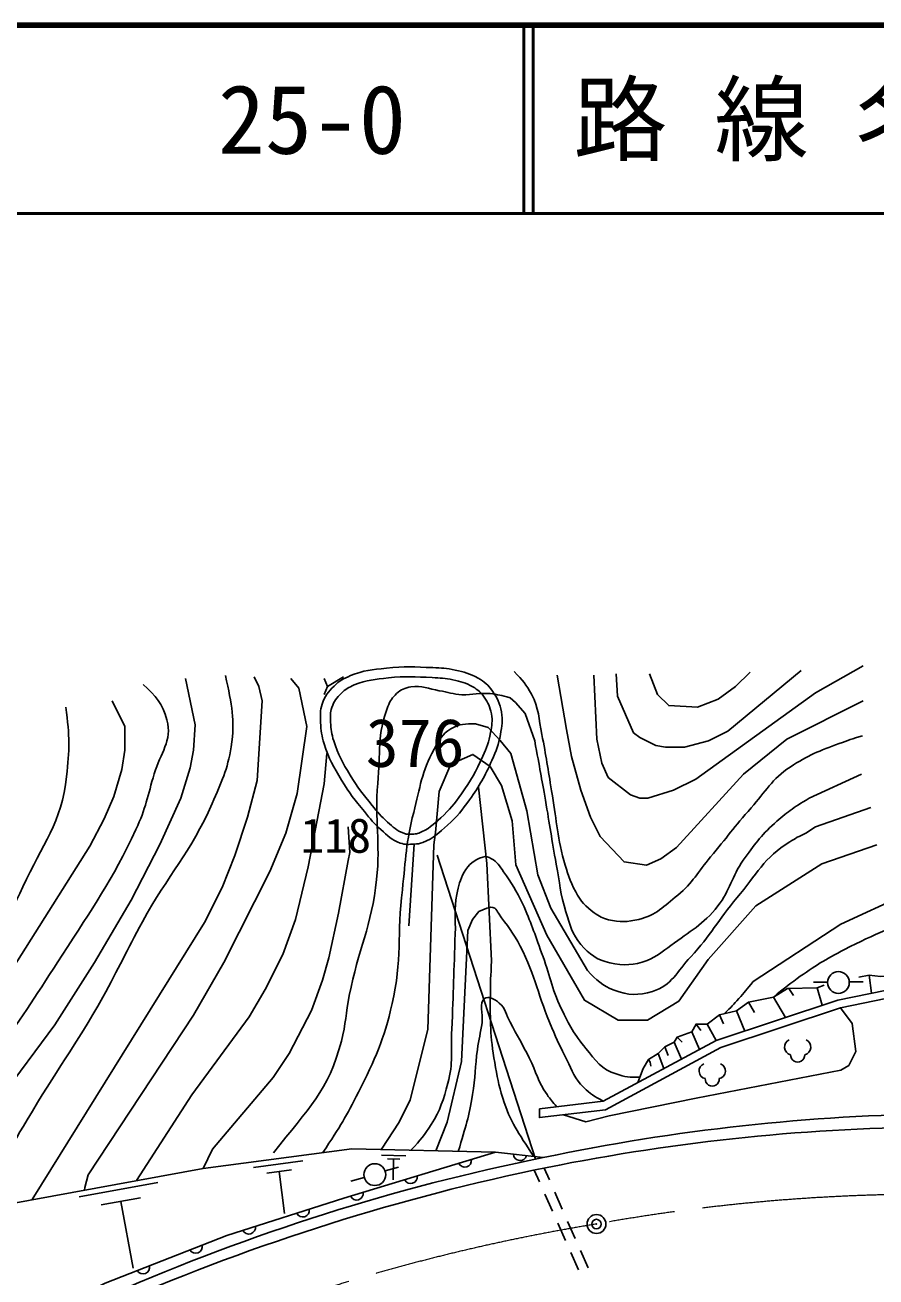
# Model space of a CAD drawing. Units: millimetres, scale not verified. Extents: x 40000 to 680000, y 20000 to 380000.
# Drawn here: x 151274 to 196452, y 313571 to 380000 of the extents above; entities that cross this region are included whole.
import ezdxf
from ezdxf.enums import TextEntityAlignment as Align

# ---------------------------------------------------------------- set-up
doc = ezdxf.new("R2010")
doc.units = ezdxf.units.MM
doc.header["$LTSCALE"] = 1000
doc.header["$PDMODE"] = 32
doc.header["$PDSIZE"] = 500
doc.linetypes.add('CHAIN', pattern=[18.5, 12, -1.5, 3.5, -1.5])
for name, color, linetype, lineweight in [('M-BGD', 7, 'Continuous', 25), ('M-BMK', 2, 'CHAIN', 13), ('M-BMK-SRVR', 3, 'Continuous', 25), ('M-STR-STRC', 7, 'Continuous', 25), ('M-TTL', 2, 'Continuous', 140), ('M-TTL-LINE', 7, 'Continuous', 50)]:
    doc.layers.add(name, color=color, linetype=linetype, lineweight=lineweight)
doc.layers.add('M-TTL-TXT', color=7, linetype='Continuous')
doc.styles.add('ＭＳ ゴシック', font='')
doc.styles.get('ＭＳ ゴシック').set_extended_font_data('MS Gothic')

msp = doc.modelspace()

# ---------------------------------------------------------------- linework, layer by layer
at = {"layer": 'M-BGD'}
for p, q in [((167158, 345327), (167328, 344904)), ((167328, 344904), (167158, 344481)), ((168174, 345412), (167328, 344904)), ((177023, 344303), (177318, 344057)), ((177318, 344057), (177826, 343465)), ((177826, 343465), (178334, 342025)), ((176505, 342037), (177064, 341348)), ((167297, 341339), (167158, 339739)), ((177064, 341348), (177911, 338300)), ((192897, 338977), (195691, 340247)), ((167158, 339739), (166312, 335337)), ((175794, 335506), (175350, 339565)), ((177911, 338300), (178504, 334913)), ((193236, 337453), (196184, 338486)), ((192728, 337115), (193236, 337453)), ((176048, 330341), (175794, 335506)), ((166312, 335337), (165634, 332543)), ((178504, 334913), (179181, 333135)), ((198993, 334321), (194590, 332289)), ((179181, 333135), (181128, 329833)), ((165634, 332543), (164957, 330680)), ((194590, 332289), (189934, 329241)), ((164957, 330680), (164026, 328817)), ((196098, 329587), (196218, 328632)), ((191830, 328873), (192070, 328511)), ((193129, 329205), (193867, 329205)), ((193332, 328914), (193604, 327995)), ((195041, 329235), (195773, 329235)), ((164026, 328817), (163179, 327378)), ((191010, 328426), (191656, 327345)), ((189047, 327696), (189489, 326622)), ((189677, 328154), (190006, 327608)), ((163179, 327378), (160131, 323229)), ((186897, 326993), (187154, 326648)), ((187484, 326993), (187972, 326116)), ((188144, 327481), (188358, 327006)), ((185894, 326291), (186157, 326035)), ((186667, 326578), (187084, 325642)), ((185234, 325775), (185421, 325328)), ((185736, 326033), (186134, 325135)), ((184890, 325431), (185189, 324630)), ((160131, 323229), (157191, 318688)), ((163402, 319383), (166024, 319727)), ((170199, 320033), (171497, 320003)), ((170519, 319831), (171168, 319816)), ((170843, 319823), (170818, 318720)), ((164109, 319076), (165420, 319248)), ((164765, 319162), (165057, 316934)), ((170397, 319195), (171102, 319392)), ((178311, 319241), (178588, 318612)), ((178836, 319350), (179113, 318720)), ((154154, 317827), (158332, 318592)), ((168563, 318652), (169274, 318850)), ((155313, 317391), (157402, 317774)), ((156358, 317583), (157008, 314031)), ((178871, 317972), (179276, 317057)), ((179395, 318079), (179797, 317164)), ((179558, 316417), (179963, 315502)), ((180079, 316523), (180481, 315608)), ((180763, 314967), (181165, 314051)), ((180246, 314862), (180650, 313947))]:
    msp.add_line(p, q, dxfattribs=at)
for points in [[(179520, 345497), (180028, 342618), (180282, 341179), (180790, 339401), (181298, 337961), (181806, 336945), (183076, 335591), (184261, 335421), (185023, 335760), (185870, 336353), (189426, 340247), (191712, 342110), (195776, 344142)], [(195776, 346005), (193236, 344565), (186886, 339993), (185700, 339401), (184346, 338977), (183922, 338977), (183414, 339147), (182229, 340078), (181890, 340840), (181636, 342110), (181467, 345497)], [(192474, 345751), (188579, 342533), (187563, 342025), (186293, 341687), (185277, 341687), (184769, 341771), (183922, 342195), (183584, 342449), (182737, 344396), (182652, 345581)], [(189764, 345666), (189002, 344904), (188071, 344227), (186970, 343803), (185446, 343888), (184854, 344481), (184430, 345581)], [(159792, 345327), (160300, 342872), (160216, 341517), (160046, 340586), (159538, 338977), (158438, 336522), (156914, 333559), (154966, 330257), (152850, 326955), (149971, 323060), (147008, 319081), (145332, 316516)], [(163433, 345412), (163687, 344904), (163856, 344142), (163602, 339909), (163094, 337961), (162417, 335929), (161740, 334236), (160808, 332373), (151654, 317674)], [(165380, 345327), (165804, 344819), (166227, 342787), (165719, 339231), (165126, 337115), (164280, 335083), (161824, 330257), (160216, 327463), (154628, 318996), (154458, 318319), (154429, 318182)], [(155898, 344142), (156575, 342787), (156575, 341517), (156406, 340501), (155982, 339062), (155474, 337877), (154712, 336437), (145992, 322637), (144383, 320351), (142436, 318065), (138724, 315306)], [(175190, 342920), (175864, 342718), (176505, 342037)], [(173065, 337154), (173265, 339325), (173889, 340786), (175050, 341302), (175974, 340657), (176576, 339647), (177135, 337777), (177329, 335433), (178984, 331714), (180983, 328253), (182768, 327200), (184316, 327200), (185992, 328210), (187540, 330424), (190077, 333262), (193581, 335498), (196505, 336508)], [(168428, 337453), (168513, 336099), (168428, 335675), (167920, 332881), (167412, 330511), (167074, 329325), (166481, 327717), (165296, 325431), (164449, 324161), (161232, 320351), (160724, 319335)], [(170206, 320351), (171138, 321790), (171730, 322975), (172662, 326701), (172975, 336506), (173065, 337154)], [(175794, 333135), (175371, 332966), (175032, 332543), (174778, 331950), (174440, 325007), (173678, 321790), (173085, 320266)], [(194421, 328267), (204661, 330345), (222928, 330725), (226947, 329952), (235110, 327539), (243601, 323945), (254910, 314966), (265976, 303182)], [(194567, 327859), (204707, 329930), (222892, 330307), (226849, 329547), (234969, 327146), (243387, 323583), (254627, 314659), (265695, 302873)], [(195539, 329473), (196098, 329587), (196686, 329516), (198363, 329602), (198970, 329190)], [(183812, 323895), (184088, 324628), (184374, 325116), (184890, 325431), (185234, 325775), (185736, 326033), (185894, 326291), (186667, 326578), (186897, 326993), (187484, 326993), (188144, 327481), (189047, 327696), (189677, 328154), (191010, 328426), (191755, 328871), (193332, 328914), (193705, 329057)], [(194421, 328267), (187972, 326116), (181965, 322908), (178581, 322488)], [(178581, 322488), (178581, 322030), (182092, 322446), (188213, 325753), (194567, 327859), (195182, 327017), (195375, 325542), (195006, 324788), (194585, 324542), (186914, 323067), (182280, 322120), (181051, 321804), (179866, 322182)], [(184374, 325116), (184456, 324974), (184495, 324754)], [(176252, 320193), (168625, 320370), (160724, 319335), (137732, 315125), (134700, 317769), (133969, 318657), (127470, 324684), (124402, 313831), (124800, 312738), (121995, 304741), (122511, 303096), (122088, 300591)], [(125568, 297749), (127512, 299485), (134361, 302973), (155531, 313242), (161982, 315769), (168195, 317744), (176252, 320193), (178780, 319903)]]:
    msp.add_lwpolyline(points, dxfattribs=at)
for centre in [(194457, 329197), (169844, 319001)]:
    msp.add_circle(centre, 579, dxfattribs=at)
for centre, radius, start, end in [((192013, 325772), 419, 113.44836, 257.2818), ((192575, 325772), 419, 282.7182, 66.55164), ((187477, 324504), 419, 113.44836, 257.2818), ((188039, 324504), 419, 282.7182, 66.55164), ((192294, 325341), 374, 176.52859, 3.47141), ((187758, 324073), 374, 176.52859, 3.47141), ((201195, 213326), 108909, 90.58823, 101.877), ((200641, 211912), 109629, 90.27647, 101.38752), ((200880, 210351), 111759, 101.40513, 113.71021), ((174619, 319753), 354, 205.70257, 8.10775), ((177560, 320098), 354, 182.26078, 344.66596), ((202156, 206224), 115505, 101.5674, 113.40047), ((171749, 318881), 354, 205.70257, 8.10775), ((168879, 318008), 354, 205.70257, 8.10775), ((166016, 317108), 354, 206.42749, 8.83267), ((163157, 316200), 354, 206.42749, 8.83267), ((160333, 315182), 354, 210.19448, 12.59966), ((157540, 314087), 354, 210.19448, 12.59966)]:
    msp.add_arc(centre, radius, start, end, dxfattribs=at)
for points, knots in [([(148637, 317122), (149938, 319445), (150288, 320052), (151383, 321908), (152901, 324484), (153940, 325814), (155403, 328422), (156266, 329962), (156663, 330872), (157510, 332421), (158875, 334918), (160078, 336087), (161207, 338698), (161700, 339837), (162030, 340482), (162218, 341708), (162442, 343174), (162253, 343880), (161917, 345492)], [0, 0, 0, 0, 1, 1, 1, 2, 2, 2, 3, 3, 3, 4, 4, 4, 5, 5, 5, 6, 6, 6, 6]), ([(195742, 342285), (195154, 342117), (194982, 342052), (194504, 341876), (193447, 341489), (192842, 341252), (191903, 340630), (190923, 339980), (190598, 339338), (189818, 338458), (188943, 337472), (188518, 336864), (187668, 335857), (186996, 335061), (186737, 334491), (185927, 333836), (185188, 333238), (184788, 332764), (183863, 332546), (183250, 332402), (182866, 332393), (182250, 332525), (181931, 332593), (181763, 332698), (181498, 332890), (181026, 333232), (180779, 333491), (180509, 334008), (180190, 334621), (180069, 334997), (179886, 335663), (179496, 337080), (179488, 337921), (179233, 339368), (179028, 340536), (178950, 341198), (178708, 342359), (178533, 343200), (178580, 343739), (178163, 344490), (177876, 345006), (177707, 345225), (177246, 345694)], [0, 0, 0, 0, 1, 1, 1, 2, 2, 2, 3, 3, 3, 4, 4, 4, 5, 5, 5, 6, 6, 6, 7, 7, 7, 8, 8, 8, 9, 9, 9, 10, 10, 10, 11, 11, 11, 12, 12, 12, 13, 13, 13, 14, 14, 14, 14]), ([(142703, 316035), (144622, 318445), (145120, 319110), (146621, 321117), (149335, 324748), (150796, 326833), (153247, 330646), (154882, 333190), (155882, 334584), (157165, 337322), (157680, 338420), (157790, 339109), (158133, 340272), (158457, 341371), (159106, 342019), (158810, 343126), (158581, 343982), (158203, 344413), (157552, 345013)], [0, 0, 0, 0, 1, 1, 1, 2, 2, 2, 3, 3, 3, 4, 4, 4, 5, 5, 5, 6, 6, 6, 6]), ([(164460, 320154), (166333, 322545), (167401, 323459), (168072, 326088), (168309, 327017), (168307, 327565), (168491, 328506), (168964, 330932), (169681, 332208), (169942, 334666), (170153, 336645), (169823, 337779), (170007, 339761), (170155, 341364), (169951, 342352), (170544, 343849), (170661, 344145), (170768, 344308), (171003, 344523), (171245, 344744), (171439, 344825), (171762, 344881), (172347, 344982), (172681, 344769), (173267, 344680), (173740, 344609), (173994, 344490), (174471, 344465), (175053, 344435), (175383, 344588), (175962, 344523), (176383, 344475), (176551, 344439), (177023, 344303)], [0, 0, 0, 0, 1, 1, 1, 2, 2, 2, 3, 3, 3, 4, 4, 4, 5, 5, 5, 6, 6, 6, 7, 7, 7, 8, 8, 8, 9, 9, 9, 10, 10, 10, 11, 11, 11, 11]), ([(136141, 316512), (136619, 316833), (136751, 316957), (137134, 317254), (139827, 319341), (140929, 320980), (143229, 323494), (145280, 325736), (146594, 326870), (148356, 329346), (149641, 331153), (150236, 332266), (151161, 334280), (152188, 336515), (153216, 337688), (153483, 340133), (153640, 341561), (153651, 342224), (153435, 343809)], [0, 0, 0, 0, 1, 1, 1, 2, 2, 2, 3, 3, 3, 4, 4, 4, 5, 5, 5, 6, 6, 6, 6]), ([(167083, 320168), (168039, 321607), (168320, 322081), (168977, 323382), (169862, 325133), (170331, 326161), (170767, 328074), (171293, 330386), (171029, 331766), (171306, 334120), (171495, 335728), (171497, 336654), (171908, 338219), (172258, 339551), (172322, 340373), (172997, 341573), (173266, 342052), (173410, 342388), (173886, 342662), (174335, 342922), (174654, 342926), (175190, 342920)], [0, 0, 0, 0, 1, 1, 1, 2, 2, 2, 3, 3, 3, 4, 4, 4, 5, 5, 5, 6, 6, 6, 7, 7, 7, 7]), ([(178334, 342025), (178616, 340492), (178688, 340102), (178904, 338867), (179135, 337543), (179233, 336796), (179477, 335475), (179661, 334482), (179691, 333906), (179993, 332943), (180215, 332234), (180306, 331781), (180786, 331213), (181244, 330672), (181632, 330401), (182324, 330248), (183080, 330082), (183580, 330095), (184302, 330372), (184846, 330581), (185096, 330818), (185564, 331165), (186583, 331923), (187275, 332253), (188055, 333256), (188722, 334113), (188783, 334797), (189409, 335685), (189986, 336503), (190323, 336969), (191065, 337641), (191721, 338236), (192022, 338436), (192897, 338977)], [0, 0, 0, 0, 1, 1, 1, 2, 2, 2, 3, 3, 3, 4, 4, 4, 5, 5, 5, 6, 6, 6, 7, 7, 7, 8, 8, 8, 9, 9, 9, 10, 10, 10, 11, 11, 11, 11]), ([(181128, 329833), (181630, 329303), (181912, 329038), (182557, 328790), (183298, 328506), (183829, 328497), (184589, 328726), (185613, 329035), (185884, 329787), (186620, 330564), (187688, 331691), (188067, 332509), (189071, 333692), (190103, 334908), (190510, 335836), (191877, 336659), (192200, 336853), (192332, 336952), (192728, 337115)], [0, 0, 0, 0, 1, 1, 1, 2, 2, 2, 3, 3, 3, 4, 4, 4, 5, 5, 5, 6, 6, 6, 6]), ([(191010, 328426), (191584, 328905), (191762, 329035), (192264, 329400), (193199, 330079), (193757, 330421), (194786, 330947), (196432, 331790), (197398, 332186), (199143, 332796), (200253, 333185), (200916, 333296), (202081, 333456), (204151, 333739), (205345, 333421), (207427, 333585), (209440, 333742), (210582, 333799), (212558, 334215), (214258, 334574), (215168, 334951), (216829, 335462), (218890, 336096), (219960, 336798), (222089, 337139), (223438, 337355), (224249, 337375), (225586, 337096), (226920, 336817), (227624, 336434), (228811, 335763), (230525, 334794), (231152, 333761), (232781, 332653), (233945, 331861), (234576, 331363), (235848, 330761), (237592, 329935), (238662, 329693), (240463, 328998), (241870, 328455), (242702, 328249), (244060, 327594), (245531, 326884), (246322, 326406), (247672, 325487), (249352, 324342), (250272, 323656), (251782, 322294), (253429, 320808), (254080, 319700), (255684, 318167), (256800, 317099), (257518, 316603), (258683, 315587), (259671, 314725), (260262, 314281), (261198, 313362), (262585, 311999), (263346, 311204), (264519, 309653), (265523, 308326), (265769, 307377), (266615, 305945), (267893, 303784), (268735, 302649), (269969, 300463), (270921, 298778), (271631, 297907), (272299, 296091), (272398, 295823), (272444, 295727), (272539, 295401)], [0, 0, 0, 0, 1, 1, 1, 2, 2, 2, 3, 3, 3, 4, 4, 4, 5, 5, 5, 6, 6, 6, 7, 7, 7, 8, 8, 8, 9, 9, 9, 10, 10, 10, 11, 11, 11, 12, 12, 12, 13, 13, 13, 14, 14, 14, 15, 15, 15, 16, 16, 16, 17, 17, 17, 18, 18, 18, 19, 19, 19, 20, 20, 20, 21, 21, 21, 22, 22, 22, 23, 23, 23, 24, 24, 24, 24]), ([(171763, 320297), (172298, 320863), (172479, 321086), (172839, 321661), (173330, 322444), (173484, 322962), (173728, 323854), (174022, 324931), (173871, 325591), (173928, 326706), (174029, 328686), (174038, 329798), (174115, 331779), (174146, 332597), (174033, 333071), (174201, 333872), (174300, 334345), (174356, 334623), (174588, 335047), (174826, 335484), (175106, 335689), (175577, 335850), (175749, 335909), (175874, 335849), (176035, 335764), (176360, 335591), (176468, 335377), (176680, 335076), (177122, 334448), (177359, 334081), (177683, 333385), (178145, 332393), (178321, 331802), (178701, 330776), (179128, 329624), (179220, 328919), (179747, 327809), (180164, 326931), (180441, 326446), (181051, 325688), (181565, 325051), (181879, 324595), (182657, 324341), (183128, 324187), (183387, 324151), (183916, 324171)], [0, 0, 0, 0, 1, 1, 1, 2, 2, 2, 3, 3, 3, 4, 4, 4, 5, 5, 5, 6, 6, 6, 7, 7, 7, 8, 8, 8, 9, 9, 9, 10, 10, 10, 11, 11, 11, 12, 12, 12, 13, 13, 13, 14, 14, 14, 15, 15, 15, 15]), ([(181965, 322908), (181484, 323158), (181290, 323286), (180937, 323624), (180449, 324092), (180343, 324500), (180034, 325101), (179700, 325749), (179535, 326123), (179246, 326792), (178525, 328456), (178388, 329503), (177569, 331120), (177198, 331852), (176875, 332195), (176408, 332869), (176333, 332977), (176322, 333073), (176209, 333141), (176070, 333225), (175945, 333179), (175794, 333135)], [0, 0, 0, 0, 1, 1, 1, 2, 2, 2, 3, 3, 3, 4, 4, 4, 5, 5, 5, 6, 6, 6, 7, 7, 7, 7]), ([(178292, 319959), (177433, 321288), (177049, 321750), (176639, 323059), (176413, 323783), (176338, 324204), (176209, 324951), (175971, 326339), (175966, 327141), (175980, 328549), (175987, 329249), (175989, 329496), (176048, 330341)], [0, 0, 0, 0, 1, 1, 1, 2, 2, 2, 3, 3, 3, 4, 4, 4, 4]), ([(189934, 329241), (189574, 328802), (189477, 328682), (189168, 328339), (188882, 328022), (188783, 327919), (188416, 327545)], [0, 0, 0, 0, 1, 1, 1, 2, 2, 2, 2]), ([(179506, 322602), (179250, 322878), (179179, 322985), (178990, 323246), (178494, 323932), (178430, 324442), (178044, 325195), (177661, 325942), (177430, 326351), (177026, 327087), (176807, 327487), (176804, 327814), (176453, 328104), (176205, 328310), (175867, 328500), (175665, 328348), (175347, 328109), (175609, 327559), (175536, 327058), (175455, 326502), (175372, 326196), (175292, 325639), (175159, 324708), (175186, 324174), (175034, 323246), (174837, 322044), (174692, 321618), (174276, 320222)], [0, 0, 0, 0, 1, 1, 1, 2, 2, 2, 3, 3, 3, 4, 4, 4, 5, 5, 5, 6, 6, 6, 7, 7, 7, 8, 8, 8, 9, 9, 9, 9])]:
    msp.add_open_spline(points, degree=3, knots=knots, dxfattribs=at)
at = {"layer": 'M-BMK'}
for centre, radius, start, end in [((199345, 217657), 100303, 58.36804, 100.18301), ((198110, 215216), 102500, 99.26186, 118.39863)]:
    msp.add_arc(centre, radius, start, end, dxfattribs=at)
at = {"layer": 'M-BMK-SRVR'}
msp.add_circle((181613, 316381), 500, dxfattribs=at)
msp.add_point((181613, 316381), dxfattribs=at)
at = {"layer": 'M-STR-STRC'}
for p, q in [((171940, 336542), (171646, 332204)), ((173163, 335961), (178378, 319821))]:
    msp.add_line(p, q, dxfattribs=at)
for points in [[(170459, 345876), (171414, 345979), (171959, 345950), (172918, 345902), (173385, 345879), (173652, 345873), (174108, 345770), (174598, 345659), (174891, 345602), (175324, 345347), (175671, 345143), (175856, 344986), (176091, 344659), (176366, 344276), (176482, 344013), (176567, 343549), (176650, 343091), (176597, 342817), (176514, 342359), (176413, 341803), (176293, 341501), (176064, 340984), (175684, 340125), (175416, 339662), (174875, 338895), (174473, 338327), (174227, 338013), (173711, 337547), (173243, 337124), (172971, 336862), (172389, 336621), (172224, 336553), (172118, 336551), (171940, 336542), (171650, 336527), (171473, 336499), (171199, 336595), (170737, 336757), (170537, 336987), (170168, 337309), (169788, 337640), (169615, 337870), (169295, 338261), (168785, 338884), (168493, 339235), (168079, 339926), (167650, 340644), (167404, 341059), (167154, 341857), (167019, 342286), (166987, 342544), (166969, 342994), (166953, 343377), (166922, 343610), (167048, 343972), (167195, 344394), (167363, 344611), (167683, 344924), (167971, 345206), (168181, 345327), (168555, 345479), (169259, 345765), (169704, 345794), (170459, 345876)], [(170567, 345359), (171470, 345455), (171985, 345421), (172892, 345374), (173323, 345351), (173569, 345347), (173990, 345252), (174418, 345155), (174673, 345105), (175050, 344883), (175322, 344723), (175468, 344600), (175651, 344344), (175872, 344036), (175966, 343825), (176034, 343452), (176104, 343068), (176059, 342838), (175989, 342455), (175897, 341947), (175788, 341671), (175579, 341199), (175215, 340378), (174959, 339935), (174441, 339201), (174066, 338670), (173836, 338377), (173354, 337942), (172940, 337567), (172698, 337335), (172182, 337121), (172083, 337080), (172019, 337079), (171912, 337073), (171704, 337063), (171577, 337042), (171381, 337111), (170994, 337248), (170827, 337440), (170517, 337709), (170163, 338018), (170002, 338232), (169705, 338596), (169214, 339195), (168932, 339533), (168534, 340199), (168130, 340874), (167899, 341265), (167663, 342016), (167544, 342393), (167516, 342620), (167500, 343015), (167488, 343320), (167463, 343505), (167563, 343793), (167678, 344123), (167810, 344293), (168060, 344538), (168291, 344764), (168458, 344860), (168757, 344982), (169426, 345253), (169849, 345282), (170567, 345359)]]:
    msp.add_open_spline(points, degree=3, knots=[0, 0, 0, 0, 1, 1, 1, 2, 2, 2, 3, 3, 3, 4, 4, 4, 5, 5, 5, 6, 6, 6, 7, 7, 7, 8, 8, 8, 9, 9, 9, 10, 10, 10, 11, 11, 11, 12, 12, 12, 13, 13, 13, 14, 14, 14, 15, 15, 15, 16, 16, 16, 17, 17, 17, 18, 18, 18, 19, 19, 19, 20, 20, 20, 21, 21, 21, 21], dxfattribs=at)
at = {"layer": 'M-TTL'}
msp.add_line((680000, 380000), (40000, 380000), dxfattribs=at)
at = {"layer": 'M-TTL-LINE'}
for p, q in [((177750, 380000), (177750, 370000)), ((178250, 380000), (178250, 370000)), ((40000, 370000), (680000, 370000))]:
    msp.add_line(p, q, dxfattribs=at)

# ---------------------------------------------------------------- texts
at = {"layer": 'M-STR-STRC', "style": 'ＭＳ ゴシック'}
for s, height, p in [('376', 2566, (169368, 339866)), ('118', 1833, (165907, 335531))]:
    msp.add_text(s, height=height, dxfattribs=at).set_placement(p, align=Align.BOTTOM_LEFT)
at = {"layer": 'M-TTL-TXT', "style": 'ＭＳ ゴシック'}
for s, p in [('路 線 名', (180380, 375000)), ('25-0', (161521, 375000))]:
    msp.add_text(s, height=3666, dxfattribs=at).set_placement(p, align=Align.MIDDLE_LEFT)

doc.saveas('drawing.dxf')
